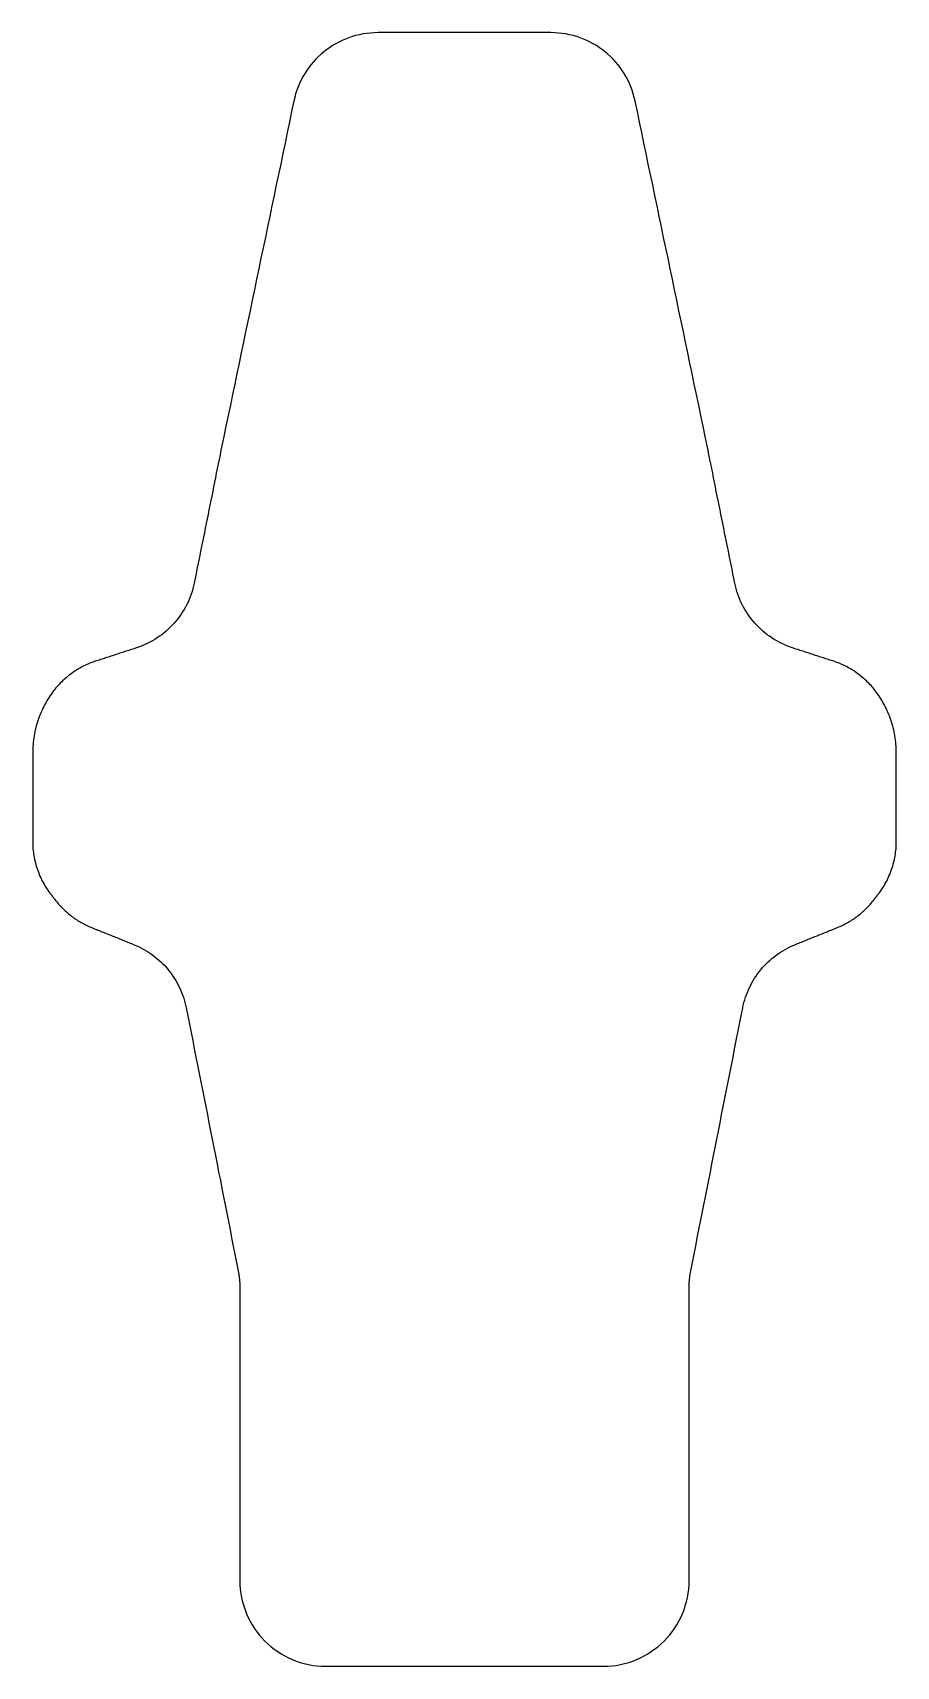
# Model space of a CAD drawing. Extents: x 29 to 121, y -213 to -38.
import ezdxf

# ---------------------------------------------------------------- set-up
doc = ezdxf.new("R2010")
doc.units = 0
doc.layers.add('LAYER_1', color=7, linetype='CONTINUOUS')

msp = doc.modelspace()

# ---------------------------------------------------------------- linework, layer by layer
at = {"layer": 'LAYER_1', "color": 7}
msp.add_lwpolyline([(119, -108.05), (118.89, -107.91), (118.78, -107.78), (118.67, -107.65), (118.56, -107.52), (118.44, -107.39), (118.32, -107.27), (118.2, -107.15), (118.08, -107.03), (117.95, -106.91), (117.82, -106.79), (117.7, -106.68), (117.56, -106.57), (117.43, -106.46), (117.3, -106.36), (117.16, -106.25), (117.02, -106.15), (116.88, -106.06), (116.74, -105.96), (116.59, -105.87), (116.45, -105.78), (116.3, -105.69), (116.15, -105.61), (116, -105.53), (115.85, -105.45), (115.69, -105.37), (115.54, -105.3), (115.38, -105.23), (115.22, -105.16), (115.06, -105.1), (114.9, -105.04), (114.74, -104.98), (114.57, -104.92), (114.43, -104.88), (114.29, -104.83), (114.16, -104.79), (114.02, -104.74), (113.88, -104.7), (113.74, -104.65), (113.6, -104.61), (113.46, -104.56), (113.33, -104.52), (113.19, -104.47), (113.05, -104.43), (112.91, -104.38), (112.77, -104.34), (112.63, -104.29), (112.5, -104.25), (112.36, -104.2), (112.22, -104.16), (112.08, -104.11), (111.94, -104.06), (111.8, -104.02), (111.67, -103.97), (111.53, -103.93), (111.39, -103.88), (111.25, -103.84), (111.11, -103.79), (110.97, -103.75), (110.84, -103.7), (110.7, -103.66), (110.56, -103.61), (110.42, -103.57), (110.28, -103.52), (110.14, -103.48), (109.85, -103.37), (109.56, -103.26), (109.28, -103.14), (109, -103.02), (108.73, -102.88), (108.46, -102.73), (108.2, -102.58), (107.94, -102.41), (107.69, -102.24), (107.45, -102.07), (107.21, -101.88), (106.98, -101.69), (106.75, -101.49), (106.54, -101.28), (106.33, -101.06), (106.12, -100.84), (105.93, -100.61), (105.74, -100.38), (105.56, -100.14), (105.38, -99.89), (105.22, -99.64), (105.06, -99.38), (104.91, -99.12), (104.77, -98.85), (104.64, -98.58), (104.52, -98.3), (104.41, -98.02), (104.3, -97.73), (104.21, -97.44), (104.12, -97.14), (104.04, -96.84), (103.98, -96.54), (103.88, -96.05), (103.78, -95.56), (103.68, -95.07), (103.58, -94.58), (103.48, -94.09), (103.38, -93.6), (103.29, -93.11), (103.19, -92.62), (103.09, -92.13), (102.99, -91.64), (102.89, -91.15), (102.79, -90.66), (102.69, -90.17), (102.59, -89.68), (102.49, -89.19), (102.4, -88.69), (102.3, -88.2), (102.2, -87.71), (102.1, -87.22), (102, -86.73), (101.9, -86.24), (101.8, -85.75), (101.7, -85.26), (101.61, -84.77), (101.51, -84.28), (101.41, -83.79), (101.31, -83.3), (101.21, -82.81), (101.11, -82.32), (101.01, -81.83), (100.91, -81.34), (100.82, -80.85), (100.58, -79.73), (100.35, -78.6), (100.11, -77.48), (99.88, -76.36), (99.64, -75.24), (99.41, -74.11), (99.17, -72.99), (98.94, -71.87), (98.71, -70.74), (98.47, -69.62), (98.24, -68.5), (98, -67.38), (97.77, -66.25), (97.53, -65.13), (97.3, -64.01), (97.06, -62.89), (96.83, -61.76), (96.6, -60.64), (96.36, -59.52), (96.13, -58.39), (95.89, -57.27), (95.66, -56.15), (95.42, -55.03), (95.19, -53.9), (94.96, -52.78), (94.72, -51.66), (94.49, -50.54), (94.25, -49.41), (94.02, -48.29), (93.78, -47.17), (93.55, -46.05), (93.31, -44.92), (93.22, -44.53), (93.11, -44.14), (92.99, -43.76), (92.85, -43.38), (92.7, -43.02), (92.53, -42.66), (92.34, -42.31), (92.14, -41.98), (91.93, -41.65), (91.71, -41.33), (91.47, -41.02), (91.22, -40.73), (90.96, -40.44), (90.69, -40.17), (90.4, -39.91), (90.11, -39.66), (89.8, -39.42), (89.49, -39.2), (89.16, -38.98), (88.83, -38.79), (88.49, -38.6), (88.14, -38.43), (87.79, -38.28), (87.42, -38.14), (87.05, -38.01), (86.67, -37.9), (86.29, -37.81), (85.9, -37.73), (85.51, -37.67), (85.11, -37.63), (84.7, -37.6), (84.3, -37.59), (84.01, -37.59), (83.72, -37.59), (83.43, -37.59), (83.14, -37.59), (82.85, -37.59), (82.56, -37.59), (82.28, -37.59), (81.99, -37.59), (81.7, -37.59), (81.41, -37.59), (81.12, -37.59), (80.83, -37.59), (80.54, -37.59), (80.25, -37.59), (79.97, -37.59), (79.68, -37.59), (79.39, -37.59), (79.1, -37.59), (78.81, -37.59), (78.52, -37.59), (78.23, -37.59), (77.94, -37.59), (77.65, -37.59), (77.37, -37.59), (77.08, -37.59), (76.79, -37.59), (76.5, -37.59), (76.21, -37.59), (75.92, -37.59), (75.63, -37.59), (75.34, -37.59), (75.06, -37.59), (75.05, -37.59), (75.05, -37.59), (75.05, -37.59), (75.05, -37.59), (75.05, -37.59), (75.05, -37.59), (75.05, -37.59), (75.05, -37.59), (75.05, -37.59), (75.05, -37.59), (75.04, -37.59), (75.04, -37.59), (75.04, -37.59), (75.04, -37.59), (75.04, -37.59), (75.04, -37.59), (75.04, -37.59), (75.04, -37.59), (75.04, -37.59), (75.04, -37.59), (75.03, -37.59), (75.03, -37.59), (75.03, -37.59), (75.03, -37.59), (75.03, -37.59), (75.03, -37.59), (75.03, -37.59), (75.03, -37.59), (75.03, -37.59), (75.03, -37.59), (75.02, -37.59), (75.02, -37.59), (74.73, -37.59), (74.45, -37.59), (74.16, -37.59), (73.87, -37.59), (73.58, -37.59), (73.29, -37.59), (73, -37.59), (72.71, -37.59), (72.42, -37.59), (72.14, -37.59), (71.85, -37.59), (71.56, -37.59), (71.27, -37.59), (70.98, -37.59), (70.69, -37.59), (70.4, -37.59), (70.11, -37.59), (69.82, -37.59), (69.54, -37.59), (69.25, -37.59), (68.96, -37.59), (68.67, -37.59), (68.38, -37.59), (68.09, -37.59), (67.8, -37.59), (67.51, -37.59), (67.23, -37.59), (66.94, -37.59), (66.65, -37.59), (66.36, -37.59), (66.07, -37.59), (65.78, -37.59), (65.37, -37.6), (64.97, -37.63), (64.57, -37.67), (64.18, -37.73), (63.79, -37.81), (63.41, -37.9), (63.03, -38.01), (62.66, -38.14), (62.29, -38.28), (61.94, -38.43), (61.59, -38.6), (61.25, -38.79), (60.91, -38.98), (60.59, -39.2), (60.28, -39.42), (59.97, -39.66), (59.68, -39.91), (59.39, -40.17), (59.12, -40.44), (58.86, -40.73), (58.61, -41.02), (58.37, -41.33), (58.15, -41.65), (57.94, -41.98), (57.74, -42.31), (57.55, -42.66), (57.38, -43.02), (57.23, -43.38), (57.09, -43.76), (56.96, -44.14), (56.86, -44.53), (56.76, -44.92), (56.53, -46.05), (56.3, -47.17), (56.06, -48.29), (55.83, -49.41), (55.59, -50.54), (55.36, -51.66), (55.12, -52.78), (54.89, -53.9), (54.65, -55.03), (54.42, -56.15), (54.19, -57.27), (53.95, -58.39), (53.72, -59.52), (53.48, -60.64), (53.25, -61.76), (53.01, -62.89), (52.78, -64.01), (52.55, -65.13), (52.31, -66.25), (52.08, -67.38), (51.84, -68.5), (51.61, -69.62), (51.37, -70.74), (51.14, -71.87), (50.9, -72.99), (50.67, -74.11), (50.44, -75.24), (50.2, -76.36), (49.97, -77.48), (49.73, -78.6), (49.5, -79.73), (49.26, -80.85), (49.16, -81.34), (49.07, -81.83), (48.97, -82.32), (48.87, -82.81), (48.77, -83.3), (48.67, -83.79), (48.57, -84.28), (48.47, -84.77), (48.37, -85.26), (48.28, -85.75), (48.18, -86.24), (48.08, -86.73), (47.98, -87.22), (47.88, -87.71), (47.78, -88.2), (47.68, -88.69), (47.58, -89.19), (47.49, -89.68), (47.39, -90.17), (47.29, -90.66), (47.19, -91.15), (47.09, -91.64), (46.99, -92.13), (46.89, -92.62), (46.79, -93.11), (46.69, -93.6), (46.6, -94.09), (46.5, -94.58), (46.4, -95.07), (46.3, -95.56), (46.2, -96.05), (46.1, -96.54), (46.04, -96.84), (45.96, -97.14), (45.87, -97.44), (45.78, -97.73), (45.67, -98.02), (45.56, -98.3), (45.44, -98.58), (45.31, -98.85), (45.17, -99.12), (45.02, -99.38), (44.86, -99.64), (44.69, -99.89), (44.52, -100.14), (44.34, -100.38), (44.15, -100.61), (43.96, -100.84), (43.75, -101.06), (43.54, -101.28), (43.32, -101.49), (43.1, -101.69), (42.87, -101.88), (42.63, -102.07), (42.39, -102.24), (42.14, -102.41), (41.88, -102.58), (41.62, -102.73), (41.35, -102.88), (41.08, -103.02), (40.8, -103.14), (40.52, -103.26), (40.23, -103.37), (39.94, -103.48), (39.8, -103.52), (39.66, -103.57), (39.52, -103.61), (39.38, -103.66), (39.24, -103.7), (39.11, -103.75), (38.97, -103.79), (38.83, -103.84), (38.69, -103.88), (38.55, -103.93), (38.41, -103.97), (38.28, -104.02), (38.14, -104.06), (38, -104.11), (37.86, -104.16), (37.72, -104.2), (37.58, -104.25), (37.44, -104.29), (37.31, -104.34), (37.17, -104.38), (37.03, -104.43), (36.89, -104.47), (36.75, -104.52), (36.61, -104.56), (36.48, -104.61), (36.34, -104.65), (36.2, -104.7), (36.06, -104.74), (35.92, -104.79), (35.78, -104.83), (35.65, -104.88), (35.51, -104.92), (35.34, -104.98), (35.18, -105.04), (35.02, -105.1), (34.86, -105.16), (34.7, -105.23), (34.54, -105.3), (34.39, -105.37), (34.23, -105.45), (34.08, -105.53), (33.93, -105.61), (33.78, -105.69), (33.63, -105.78), (33.49, -105.87), (33.34, -105.96), (33.2, -106.06), (33.06, -106.15), (32.92, -106.25), (32.78, -106.36), (32.65, -106.46), (32.51, -106.57), (32.38, -106.68), (32.25, -106.79), (32.13, -106.91), (32, -107.03), (31.88, -107.15), (31.76, -107.27), (31.64, -107.39), (31.52, -107.52), (31.41, -107.65), (31.3, -107.78), (31.19, -107.91), (31.08, -108.05), (31.08, -108.05), (31.08, -108.05), (31.08, -108.05), (31.08, -108.05), (31.08, -108.05), (31.08, -108.05), (31.08, -108.05), (31.08, -108.05), (31.08, -108.05), (31.08, -108.05), (31.08, -108.05), (31.08, -108.05), (31.08, -108.05), (31.08, -108.05), (31.08, -108.05), (31.08, -108.05), (31.08, -108.05), (31.08, -108.05), (31.08, -108.05), (31.08, -108.05), (31.08, -108.05), (31.08, -108.05), (31.08, -108.05), (31.08, -108.05), (31.08, -108.05), (31.08, -108.05), (31.08, -108.05), (31.08, -108.05), (31.08, -108.05), (31.08, -108.05), (31.08, -108.05), (31.08, -108.05), (30.94, -108.23), (30.81, -108.41), (30.68, -108.6), (30.56, -108.78), (30.44, -108.97), (30.32, -109.17), (30.21, -109.36), (30.1, -109.56), (30, -109.75), (29.9, -109.95), (29.81, -110.15), (29.72, -110.36), (29.63, -110.56), (29.55, -110.77), (29.47, -110.98), (29.39, -111.19), (29.32, -111.4), (29.26, -111.61), (29.2, -111.83), (29.14, -112.04), (29.09, -112.26), (29.04, -112.48), (29, -112.7), (28.96, -112.92), (28.92, -113.14), (28.89, -113.36), (28.87, -113.58), (28.85, -113.81), (28.83, -114.03), (28.82, -114.26), (28.81, -114.48), (28.81, -114.71), (28.81, -115), (28.81, -115.3), (28.81, -115.6), (28.81, -115.9), (28.81, -116.19), (28.81, -116.49), (28.81, -116.79), (28.81, -117.08), (28.81, -117.38), (28.81, -117.68), (28.81, -117.98), (28.81, -118.27), (28.81, -118.57), (28.81, -118.87), (28.81, -119.17), (28.81, -119.46), (28.81, -119.76), (28.81, -120.06), (28.81, -120.36), (28.81, -120.65), (28.81, -120.95), (28.81, -121.25), (28.81, -121.54), (28.81, -121.84), (28.81, -122.14), (28.81, -122.44), (28.81, -122.73), (28.81, -123.03), (28.81, -123.33), (28.81, -123.63), (28.81, -123.92), (28.81, -124.22), (28.81, -124.41), (28.82, -124.61), (28.83, -124.8), (28.84, -124.99), (28.86, -125.18), (28.88, -125.37), (28.91, -125.56), (28.94, -125.75), (28.97, -125.94), (29.01, -126.13), (29.05, -126.31), (29.1, -126.5), (29.15, -126.68), (29.2, -126.87), (29.25, -127.05), (29.32, -127.23), (29.38, -127.41), (29.45, -127.59), (29.52, -127.77), (29.59, -127.94), (29.67, -128.11), (29.76, -128.29), (29.84, -128.46), (29.93, -128.63), (30.03, -128.79), (30.12, -128.96), (30.22, -129.12), (30.33, -129.28), (30.43, -129.44), (30.55, -129.6), (30.66, -129.76), (30.78, -129.91), (30.79, -129.93), (30.81, -129.95), (30.83, -129.97), (30.84, -129.99), (30.86, -130.01), (30.88, -130.03), (30.89, -130.06), (30.91, -130.08), (30.92, -130.1), (30.94, -130.12), (30.96, -130.14), (30.97, -130.16), (30.99, -130.18), (31.01, -130.2), (31.02, -130.22), (31.04, -130.24), (31.05, -130.26), (31.07, -130.28), (31.09, -130.3), (31.1, -130.33), (31.12, -130.35), (31.14, -130.37), (31.15, -130.39), (31.17, -130.41), (31.19, -130.43), (31.2, -130.45), (31.22, -130.47), (31.23, -130.49), (31.25, -130.51), (31.27, -130.53), (31.28, -130.55), (31.3, -130.57), (31.39, -130.69), (31.49, -130.81), (31.59, -130.92), (31.69, -131.04), (31.79, -131.15), (31.89, -131.26), (31.99, -131.36), (32.1, -131.47), (32.21, -131.57), (32.32, -131.67), (32.43, -131.77), (32.54, -131.87), (32.65, -131.97), (32.77, -132.06), (32.89, -132.16), (33.01, -132.25), (33.13, -132.34), (33.25, -132.42), (33.37, -132.51), (33.49, -132.59), (33.62, -132.67), (33.75, -132.75), (33.88, -132.83), (34.01, -132.9), (34.14, -132.97), (34.27, -133.04), (34.4, -133.11), (34.54, -133.18), (34.67, -133.24), (34.81, -133.31), (34.95, -133.37), (35.09, -133.42), (35.23, -133.48), (35.37, -133.54), (35.51, -133.6), (35.66, -133.65), (35.8, -133.71), (35.94, -133.77), (36.09, -133.83), (36.23, -133.89), (36.37, -133.94), (36.52, -134), (36.66, -134.06), (36.8, -134.12), (36.95, -134.18), (37.09, -134.23), (37.23, -134.29), (37.38, -134.35), (37.52, -134.41), (37.66, -134.47), (37.81, -134.52), (37.95, -134.58), (38.09, -134.64), (38.23, -134.7), (38.38, -134.76), (38.52, -134.81), (38.66, -134.87), (38.81, -134.93), (38.95, -134.99), (39.09, -135.05), (39.24, -135.1), (39.38, -135.16), (39.52, -135.22), (39.67, -135.28), (39.93, -135.39), (40.2, -135.51), (40.45, -135.64), (40.71, -135.78), (40.96, -135.92), (41.2, -136.07), (41.44, -136.23), (41.67, -136.4), (41.89, -136.57), (42.11, -136.75), (42.33, -136.93), (42.54, -137.12), (42.74, -137.32), (42.94, -137.52), (43.13, -137.73), (43.31, -137.95), (43.49, -138.17), (43.66, -138.4), (43.82, -138.63), (43.97, -138.86), (44.12, -139.1), (44.26, -139.35), (44.4, -139.6), (44.52, -139.85), (44.64, -140.11), (44.75, -140.38), (44.86, -140.64), (44.95, -140.91), (45.04, -141.19), (45.11, -141.47), (45.18, -141.75), (45.25, -142.03), (45.42, -142.91), (45.59, -143.79), (45.77, -144.67), (45.94, -145.55), (46.11, -146.43), (46.29, -147.31), (46.46, -148.19), (46.64, -149.07), (46.81, -149.95), (46.98, -150.83), (47.16, -151.71), (47.33, -152.59), (47.51, -153.47), (47.68, -154.35), (47.85, -155.23), (48.03, -156.11), (48.2, -156.99), (48.38, -157.87), (48.55, -158.75), (48.72, -159.63), (48.9, -160.51), (49.07, -161.39), (49.24, -162.27), (49.42, -163.15), (49.59, -164.03), (49.77, -164.91), (49.94, -165.79), (50.11, -166.67), (50.29, -167.55), (50.46, -168.43), (50.64, -169.32), (50.81, -170.2), (50.82, -170.25), (50.83, -170.31), (50.84, -170.36), (50.85, -170.42), (50.86, -170.47), (50.87, -170.53), (50.88, -170.58), (50.89, -170.64), (50.89, -170.69), (50.9, -170.75), (50.91, -170.8), (50.92, -170.86), (50.92, -170.92), (50.93, -170.97), (50.94, -171.03), (50.94, -171.08), (50.95, -171.14), (50.95, -171.2), (50.96, -171.25), (50.96, -171.31), (50.96, -171.36), (50.97, -171.42), (50.97, -171.48), (50.97, -171.53), (50.98, -171.59), (50.98, -171.64), (50.98, -171.7), (50.98, -171.76), (50.98, -171.81), (50.98, -171.87), (50.98, -171.92), (50.98, -171.98), (50.98, -172.96), (50.98, -173.94), (50.98, -174.92), (50.98, -175.9), (50.98, -176.88), (50.98, -177.86), (50.98, -178.84), (50.98, -179.82), (50.98, -180.8), (50.98, -181.78), (50.98, -182.76), (50.98, -183.75), (50.98, -184.73), (50.98, -185.71), (50.98, -186.69), (50.98, -187.67), (50.98, -188.65), (50.98, -189.63), (50.98, -190.61), (50.98, -191.59), (50.98, -192.57), (50.98, -193.55), (50.98, -194.53), (50.98, -195.51), (50.98, -196.49), (50.98, -197.47), (50.98, -198.45), (50.98, -199.43), (50.98, -200.41), (50.98, -201.39), (50.98, -202.37), (50.98, -203.35), (51, -203.83), (51.03, -204.29), (51.09, -204.76), (51.17, -205.21), (51.27, -205.65), (51.4, -206.09), (51.54, -206.52), (51.71, -206.94), (51.89, -207.35), (52.1, -207.74), (52.32, -208.13), (52.56, -208.5), (52.81, -208.86), (53.09, -209.21), (53.38, -209.55), (53.68, -209.87), (54, -210.17), (54.34, -210.46), (54.68, -210.73), (55.05, -210.99), (55.42, -211.23), (55.81, -211.45), (56.2, -211.66), (56.61, -211.84), (57.03, -212.01), (57.46, -212.15), (57.89, -212.27), (58.34, -212.38), (58.79, -212.46), (59.25, -212.52), (59.72, -212.55), (60.2, -212.56), (60.66, -212.56), (61.12, -212.56), (61.59, -212.56), (62.05, -212.56), (62.51, -212.56), (62.98, -212.56), (63.44, -212.56), (63.9, -212.56), (64.37, -212.56), (64.83, -212.56), (65.29, -212.56), (65.76, -212.56), (66.22, -212.56), (66.68, -212.56), (67.15, -212.56), (67.61, -212.56), (68.07, -212.56), (68.54, -212.56), (69, -212.56), (69.46, -212.56), (69.93, -212.56), (70.39, -212.56), (70.85, -212.56), (71.32, -212.56), (71.78, -212.56), (72.24, -212.56), (72.71, -212.56), (73.17, -212.56), (73.63, -212.56), (74.1, -212.56), (74.56, -212.56), (75.02, -212.56), (75.02, -212.56), (75.03, -212.56), (75.03, -212.56), (75.03, -212.56), (75.03, -212.56), (75.03, -212.56), (75.03, -212.56), (75.03, -212.56), (75.03, -212.56), (75.03, -212.56), (75.03, -212.56), (75.04, -212.56), (75.04, -212.56), (75.04, -212.56), (75.04, -212.56), (75.04, -212.56), (75.04, -212.56), (75.04, -212.56), (75.04, -212.56), (75.04, -212.56), (75.04, -212.56), (75.05, -212.56), (75.05, -212.56), (75.05, -212.56), (75.05, -212.56), (75.05, -212.56), (75.05, -212.56), (75.05, -212.56), (75.05, -212.56), (75.05, -212.56), (75.05, -212.56), (75.06, -212.56), (75.52, -212.56), (75.98, -212.56), (76.45, -212.56), (76.91, -212.56), (77.37, -212.56), (77.84, -212.56), (78.3, -212.56), (78.76, -212.56), (79.23, -212.56), (79.69, -212.56), (80.15, -212.56), (80.62, -212.56), (81.08, -212.56), (81.54, -212.56), (82.01, -212.56), (82.47, -212.56), (82.93, -212.56), (83.4, -212.56), (83.86, -212.56), (84.32, -212.56), (84.79, -212.56), (85.25, -212.56), (85.71, -212.56), (86.18, -212.56), (86.64, -212.56), (87.1, -212.56), (87.57, -212.56), (88.03, -212.56), (88.49, -212.56), (88.96, -212.56), (89.42, -212.56), (89.88, -212.56), (90.36, -212.55), (90.82, -212.52), (91.29, -212.46), (91.74, -212.38), (92.18, -212.27), (92.62, -212.15), (93.05, -212.01), (93.47, -211.84), (93.88, -211.66), (94.27, -211.45), (94.66, -211.23), (95.03, -210.99), (95.39, -210.73), (95.74, -210.46), (96.08, -210.17), (96.4, -209.87), (96.7, -209.55), (96.99, -209.21), (97.26, -208.86), (97.52, -208.5), (97.76, -208.13), (97.98, -207.74), (98.19, -207.35), (98.37, -206.94), (98.54, -206.52), (98.68, -206.09), (98.8, -205.65), (98.91, -205.21), (98.99, -204.76), (99.05, -204.29), (99.08, -203.83), (99.09, -203.35), (99.09, -202.37), (99.09, -201.39), (99.09, -200.41), (99.09, -199.43), (99.09, -198.45), (99.09, -197.47), (99.09, -196.49), (99.09, -195.51), (99.09, -194.53), (99.09, -193.55), (99.09, -192.57), (99.09, -191.59), (99.09, -190.61), (99.09, -189.63), (99.09, -188.65), (99.09, -187.67), (99.09, -186.69), (99.09, -185.71), (99.09, -184.73), (99.09, -183.75), (99.09, -182.76), (99.09, -181.78), (99.09, -180.8), (99.09, -179.82), (99.09, -178.84), (99.09, -177.86), (99.09, -176.88), (99.09, -175.9), (99.09, -174.92), (99.09, -173.94), (99.09, -172.96), (99.09, -171.98), (99.09, -171.92), (99.09, -171.87), (99.1, -171.81), (99.1, -171.76), (99.1, -171.7), (99.1, -171.64), (99.1, -171.59), (99.11, -171.53), (99.11, -171.48), (99.11, -171.42), (99.11, -171.36), (99.12, -171.31), (99.12, -171.25), (99.13, -171.2), (99.13, -171.14), (99.14, -171.08), (99.14, -171.03), (99.15, -170.97), (99.16, -170.92), (99.16, -170.86), (99.17, -170.8), (99.18, -170.75), (99.18, -170.69), (99.19, -170.64), (99.2, -170.58), (99.21, -170.53), (99.22, -170.47), (99.23, -170.42), (99.24, -170.36), (99.25, -170.31), (99.26, -170.25), (99.27, -170.2), (99.44, -169.32), (99.62, -168.43), (99.79, -167.55), (99.96, -166.67), (100.14, -165.79), (100.31, -164.91), (100.49, -164.03), (100.66, -163.15), (100.83, -162.27), (101.01, -161.39), (101.18, -160.51), (101.36, -159.63), (101.53, -158.75), (101.7, -157.87), (101.88, -156.99), (102.05, -156.11), (102.23, -155.23), (102.4, -154.35), (102.57, -153.47), (102.75, -152.59), (102.92, -151.71), (103.09, -150.83), (103.27, -149.95), (103.44, -149.07), (103.62, -148.19), (103.79, -147.31), (103.96, -146.43), (104.14, -145.55), (104.31, -144.67), (104.49, -143.79), (104.66, -142.91), (104.83, -142.03), (104.89, -141.75), (104.96, -141.47), (105.04, -141.19), (105.13, -140.91), (105.22, -140.64), (105.33, -140.38), (105.44, -140.11), (105.55, -139.85), (105.68, -139.6), (105.81, -139.35), (105.96, -139.1), (106.1, -138.86), (106.26, -138.63), (106.42, -138.4), (106.59, -138.17), (106.77, -137.95), (106.95, -137.73), (107.14, -137.52), (107.34, -137.32), (107.54, -137.12), (107.75, -136.93), (107.96, -136.75), (108.18, -136.57), (108.41, -136.4), (108.64, -136.23), (108.88, -136.07), (109.12, -135.92), (109.37, -135.78), (109.62, -135.64), (109.88, -135.51), (110.15, -135.39), (110.41, -135.28), (110.56, -135.22), (110.7, -135.16), (110.84, -135.1), (110.99, -135.05), (111.13, -134.99), (111.27, -134.93), (111.41, -134.87), (111.56, -134.81), (111.7, -134.76), (111.84, -134.7), (111.99, -134.64), (112.13, -134.58), (112.27, -134.52), (112.42, -134.47), (112.56, -134.41), (112.7, -134.35), (112.85, -134.29), (112.99, -134.23), (113.13, -134.18), (113.28, -134.12), (113.42, -134.06), (113.56, -134), (113.71, -133.94), (113.85, -133.89), (113.99, -133.83), (114.13, -133.77), (114.28, -133.71), (114.42, -133.65), (114.56, -133.6), (114.71, -133.54), (114.85, -133.48), (114.99, -133.42), (115.13, -133.37), (115.27, -133.31), (115.41, -133.24), (115.54, -133.18), (115.68, -133.11), (115.81, -133.04), (115.94, -132.97), (116.07, -132.9), (116.2, -132.83), (116.33, -132.75), (116.46, -132.67), (116.58, -132.59), (116.71, -132.51), (116.83, -132.42), (116.95, -132.34), (117.07, -132.25), (117.19, -132.16), (117.31, -132.06), (117.42, -131.97), (117.54, -131.87), (117.65, -131.77), (117.76, -131.67), (117.87, -131.57), (117.98, -131.47), (118.09, -131.36), (118.19, -131.26), (118.29, -131.15), (118.39, -131.04), (118.49, -130.92), (118.59, -130.81), (118.69, -130.69), (118.78, -130.57), (118.8, -130.55), (118.81, -130.53), (118.83, -130.51), (118.85, -130.49), (118.86, -130.47), (118.88, -130.45), (118.89, -130.43), (118.91, -130.41), (118.93, -130.39), (118.94, -130.37), (118.96, -130.35), (118.98, -130.33), (118.99, -130.3), (119.01, -130.28), (119.02, -130.26), (119.04, -130.24), (119.06, -130.22), (119.07, -130.2), (119.09, -130.18), (119.11, -130.16), (119.12, -130.14), (119.14, -130.12), (119.16, -130.1), (119.17, -130.08), (119.19, -130.06), (119.2, -130.03), (119.22, -130.01), (119.24, -129.99), (119.25, -129.97), (119.27, -129.95), (119.29, -129.93), (119.3, -129.91), (119.42, -129.76), (119.53, -129.6), (119.64, -129.44), (119.75, -129.28), (119.86, -129.12), (119.96, -128.96), (120.05, -128.79), (120.15, -128.63), (120.24, -128.46), (120.32, -128.29), (120.41, -128.11), (120.48, -127.94), (120.56, -127.77), (120.63, -127.59), (120.7, -127.41), (120.76, -127.23), (120.82, -127.05), (120.88, -126.87), (120.93, -126.68), (120.98, -126.5), (121.03, -126.31), (121.07, -126.13), (121.11, -125.94), (121.14, -125.75), (121.17, -125.56), (121.2, -125.37), (121.22, -125.18), (121.24, -124.99), (121.25, -124.8), (121.26, -124.61), (121.27, -124.41), (121.27, -124.22), (121.27, -123.92), (121.27, -123.63), (121.27, -123.33), (121.27, -123.03), (121.27, -122.73), (121.27, -122.44), (121.27, -122.14), (121.27, -121.84), (121.27, -121.54), (121.27, -121.25), (121.27, -120.95), (121.27, -120.65), (121.27, -120.36), (121.27, -120.06), (121.27, -119.76), (121.27, -119.46), (121.27, -119.17), (121.27, -118.87), (121.27, -118.57), (121.27, -118.27), (121.27, -117.98), (121.27, -117.68), (121.27, -117.38), (121.27, -117.08), (121.27, -116.79), (121.27, -116.49), (121.27, -116.19), (121.27, -115.9), (121.27, -115.6), (121.27, -115.3), (121.27, -115), (121.27, -114.71), (121.27, -114.48), (121.26, -114.26), (121.25, -114.03), (121.23, -113.81), (121.21, -113.58), (121.19, -113.36), (121.16, -113.14), (121.12, -112.92), (121.08, -112.7), (121.04, -112.48), (120.99, -112.26), (120.94, -112.04), (120.88, -111.83), (120.82, -111.61), (120.76, -111.4), (120.69, -111.19), (120.61, -110.98), (120.53, -110.77), (120.45, -110.56), (120.36, -110.36), (120.27, -110.15), (120.18, -109.95), (120.08, -109.75), (119.97, -109.56), (119.87, -109.36), (119.75, -109.17), (119.64, -108.97), (119.52, -108.78), (119.39, -108.6), (119.27, -108.41), (119.13, -108.23), (119, -108.05), (119, -108.05)], dxfattribs=at)

doc.saveas('drawing.dxf')
